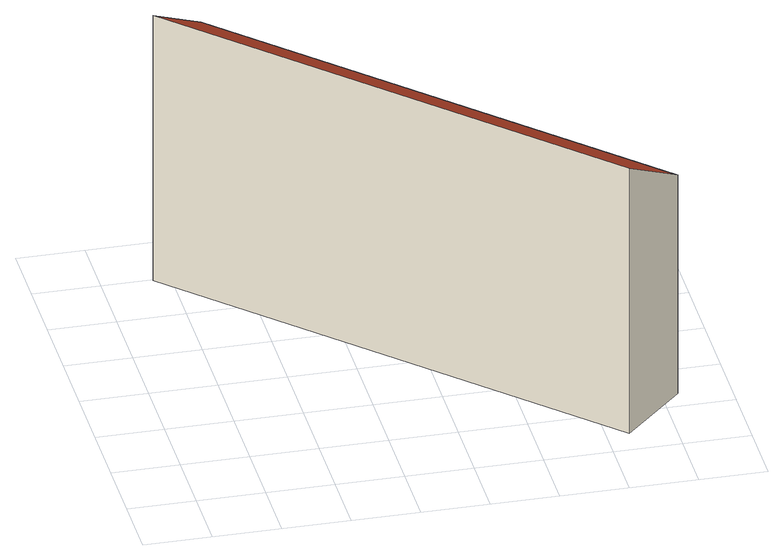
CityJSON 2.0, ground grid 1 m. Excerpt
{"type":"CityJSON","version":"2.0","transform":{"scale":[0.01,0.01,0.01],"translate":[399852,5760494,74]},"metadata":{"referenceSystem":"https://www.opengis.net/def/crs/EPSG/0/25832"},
"CityObjects":{
"building1":{"type":"Building","attributes":{"Gemeindeschluessel":"05515000","Geometrietyp2DReferenz":"3000","function":"51009_1610","roofType":"2100","measuredHeight":4.34},"geometry":[{"type":"Solid","lod":"2","boundaries":[[[[0,1,2,3]],[[4,5,1,0]],[[6,7,5,4]],[[3,2,7,6]],[[4,0,3,6]],[[1,5,7,2]]]],"semantics":{"surfaces":[{"type":"WallSurface"},{"type":"RoofSurface"},{"type":"GroundSurface"}],"values":[[0,0,0,0,1,2]]}}]}
},
"vertices":[
[164,690,433],[164,690,76],[74,599,76],[74,599,509],[723,135,433],[723,135,76],[633,44,509],[633,44,76]
]}
